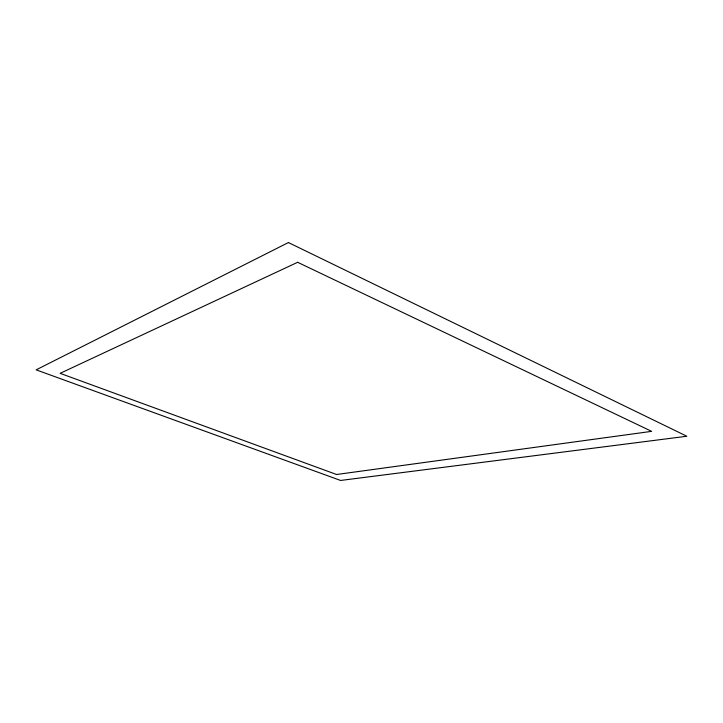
<?xml version="1.0" encoding="UTF-8"?>
<svg xmlns="http://www.w3.org/2000/svg" width="723" height="723" viewBox="0 0 723 723"><rect width="100%" height="100%" fill="white"/><g stroke="black" fill="none" stroke-linecap="round" stroke-linejoin="round"><path stroke-width="1.08" d="M288.414 242.548L36.15 369.851L340.596 480.452L686.85 436.249L288.414 242.548M297.641 262.295L60.126 373.339L336.593 474.496L651.649 431.351L297.641 262.295"/></g></svg>
